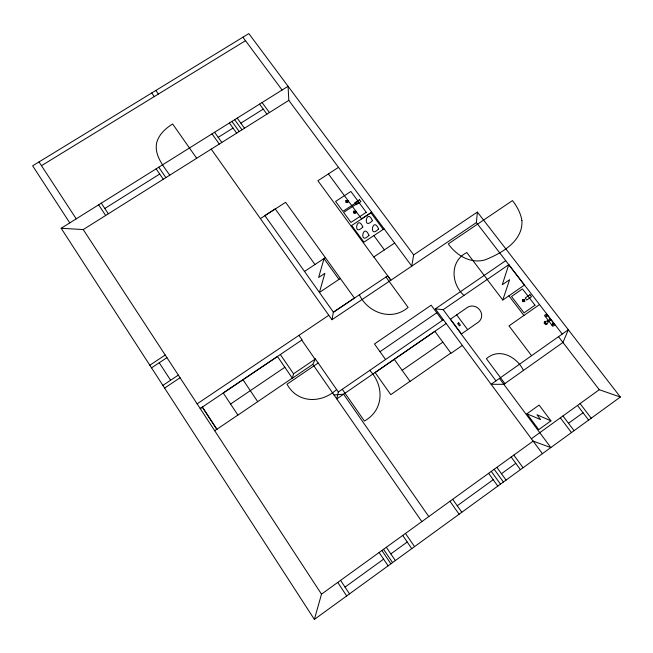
<?xml version="1.0" encoding="UTF-8"?>
<svg xmlns="http://www.w3.org/2000/svg" width="653" height="653" viewBox="0 0 653 653"><rect width="100%" height="100%" fill="white"/><g stroke="black" fill="none" stroke-linecap="round" stroke-linejoin="round"><path stroke-width="0.98" d="M562.233 334.042L476.388 222.591L477.376 212.07L413.659 254.89L411.774 266.13L288.806 100.366L288.071 86.278L61.17 228.272L314.371 619.419L620.35 397.04L477.376 212.07M211.229 149.129L331.961 319.725L333.373 312.199L387.702 275.844L390.886 280.21L476.388 222.591M443.363 319.741L338.344 391.996L336.768 398.91L446.162 323.521M277.46 356.465L292.373 378.234L293.548 373.794L315.383 358.97L338.344 391.996M314.371 619.419L321.505 594.157L533.134 441.126L550.838 447.566L499.447 378.405M324.084 258.49L318.607 277.484L324.876 273.321L319.423 292.454L340.344 278.488M502.786 299.996L509.618 279.688L502.279 284.741L508.728 264.702L524.424 285.075L502.81 300.037L487.179 279.484M292.373 378.234L312.803 364.35L315.383 358.97M568.485 423.299L583.047 412.753M345.037 587.104L383.605 559.148M390.829 553.907L407.227 542.023M457.247 505.765L493.203 479.702M501.463 473.711L515.78 463.328M550.928 420.85L538.725 429.658L526.938 413.798L539.117 405.072L550.928 420.85L537.011 414.761L540.611 419.593L526.938 413.798M531.371 438.751L599.266 389.71L620.35 397.04M545.328 316.55L547.394 315.105M550.348 318.95L547.443 320.998L544.553 321.57L544.129 322.925L544.708 323.815L546.724 324.394L548.153 321.929L551.067 319.88M467.646 329.643L476.478 323.464C489.13 316.272 476.07 299.458 465.491 308.787L450.472 319.137L461.442 333.936L467.646 329.643L456.659 314.877M539.533 304.567L508.997 325.88L531.575 355.705M410.011 381.295L390.796 394.657L375.108 372.545L434.898 331.34L451.027 353.297L462.357 345.421M450.848 353.053L410.084 381.393L394.265 359.346M402.15 370.333L442.848 342.164M380.005 351.698L436.767 312.771M542.414 453.68L435.331 308.869L443.183 309.669L508.793 264.653M336.605 389.498C321.643 403.57 297.507 403.636 287.034 384.193L318.182 363.003M435.331 308.869L505.716 260.661M214.715 430.751L237.888 415.071M292.299 378.136L237.912 415.104L223.253 392.992L277.476 356.497M230.566 404.027L284.863 367.28M197.133 403.848L328.81 315.268M331.961 319.725L390.886 280.21L373.834 256.931M394.649 243.038L373.761 256.98L317.897 180.742L338.499 167.348M162.875 385.392L178.342 375.1M164.605 388.062L180.081 377.752M304.51 271.436L325.365 257.641M384.086 228.844L363.925 242.157L351.698 225.481L370.92 212.813L383.205 229.366M149.815 365.215L165.233 355.036M151.52 367.851L166.948 357.656M371.737 212.168L361.55 218.877L328.386 173.894M260.392 218.6L285.606 202.308L354.424 298.078L333.43 312.199L264.865 215.58L275.223 208.887L314.958 264.53M61.17 228.272L83.233 229.57L288.806 100.366M104.815 208.47L159.707 174.041M218.208 137.35L233.015 128.07M240.851 123.156L263.241 109.108M41.482 165.691L245.495 40.69M334.034 394.959L343.592 394.208L428.792 516.58M548.283 320.403L544.48 315.456L546.545 314.011L554.911 324.876L552.846 326.329L549.002 321.333M547.647 320.852L548.357 321.782M558.503 336.679L599.266 389.71M508.907 295.817L523.918 315.472M487.26 279.427L466.805 252.548C449.664 261.184 450.954 283.671 463.932 295.434M580.084 403.57L591.218 418.214M577.497 405.431L588.622 420.091M562.951 415.945L574.052 430.686M560.347 417.822L571.448 432.588M523.445 370.431C516.898 356.873 499.316 347.249 486.395 358.717L504.883 383.58M413.659 254.89L248.826 33.581L32.65 165.829L69.781 222.885M242.908 37.197L282.096 90.016M443.183 309.669L495.978 380.854M442.383 320.37L431.168 305.196L374.471 343.96L385.556 359.468M373.875 235.619L384.388 249.887M262.09 102.537L269.428 112.545M259.576 104.105L266.914 114.128M513.821 455.092L523.069 467.744M511.168 457.01L520.417 469.67M385.956 277.003L408.117 307.416C391.906 321.464 368.063 313.016 359.354 294.813M496.868 467.352L506.083 480.086M494.199 469.287L503.414 482.028M237.202 118.111L244.5 128.217M491.276 471.393L500.492 484.151M234.672 119.695L241.969 129.808M488.607 473.327L497.815 486.101M231.913 121.417L239.202 131.547M229.374 123.009L236.664 133.139M323.978 258.555L338.956 279.419M214.584 132.265L221.849 142.452M212.029 133.865L219.286 144.06M369.745 370.39C384.388 385.605 384.086 410.198 364.398 421.022L342.286 389.286M452.684 499.3L461.834 512.246M449.974 501.259L459.108 514.229M155.855 90.449L158.393 94.056M151.741 92.963L154.279 96.579M196.675 158.271L172.629 123.98C165.666 128.323 159.054 134.273 156.753 142.419C153.928 154.949 163.144 165.682 169.764 175.184M298.96 335.348L302.094 339.862L200.193 408.533L202.414 407.105L216.91 429.258M301.751 340.058L315.056 359.191M312.803 364.35L421.846 521.6M158.744 167.209L165.895 177.616M156.132 168.841L163.283 179.257M405.472 533.436L414.533 546.626M280.317 354.514L293.548 373.794M402.713 535.436L411.765 548.634M386.331 547.279L395.351 560.568M383.548 549.295L392.567 562.592M381.891 550.487L390.91 563.8M379.107 552.503L388.119 565.825M242.989 379.736L257.69 401.652M101.288 203.165L108.341 213.784M98.636 204.83L105.68 215.457M340.58 580.362L349.518 593.879M337.748 582.411L346.678 595.944M202.291 407.121L216.845 429.364M39.025 161.928L76.23 218.853M83.233 229.57L321.505 594.157M159.242 362.75L170.621 380.234M521.91 220.526C523.241 241.006 501.879 253.111 485.432 259.731C470.984 264.269 456.447 255.511 448.293 243.887L512.474 200.602C517.07 206.421 520.686 213.156 521.91 220.526M544.618 321.562C544.08 324.476 549.785 326.092 544.618 321.562M378.593 228.958C368.349 239.716 372.692 215.417 378.593 228.958M368.969 235.333C358.685 246.132 363.092 221.742 368.969 235.333M372.43 220.632C362.195 231.342 366.57 207.148 372.43 220.632M362.823 226.983C352.538 237.725 356.987 213.449 362.823 226.983M568.33 329.741L562.943 342.458L503.838 384.315L491.105 384.299L568.33 329.741M522.988 299.988L523.045 301.172L524.269 301.18L524.212 299.996L522.988 299.988M522.506 299.539L522.604 301.621L524.751 301.629L524.653 299.556L522.506 299.539M354.204 211.605L354.204 212.739L355.395 212.747L355.395 211.613L354.204 211.605M353.755 211.18L353.755 213.156L355.844 213.172L355.844 211.197L353.755 211.18M345.935 200.569L345.927 202.528L348.008 202.536L348.016 200.577L345.935 200.569M346.376 200.985L346.376 202.112L347.567 202.12L347.567 200.993L346.376 200.985M552.765 323.782C551.826 324.092 553.581 324.892 552.765 323.782M554.013 323.7L551.948 325.153L554.038 323.741M546.945 316.215C546.341 316.966 546.096 315.138 546.945 316.215M534.995 305.212L524.033 312.86L511.528 296.486L522.465 288.912L534.995 305.212M529.934 294.699L525.208 297.98L526.775 300.021L531.501 296.731L529.934 294.699M458.692 322.843L457.655 323.57L459.394 325.92L460.438 325.194L458.692 322.843M366.26 212.323L350.955 222.404L343.625 212.413L358.913 202.389L366.26 212.323M359.476 199.696L354.734 202.805L356.163 204.732L360.905 201.622L359.476 199.696M358.171 201.328L342.89 211.343L335.609 201.418L350.873 191.46L358.171 201.328"/></g></svg>
